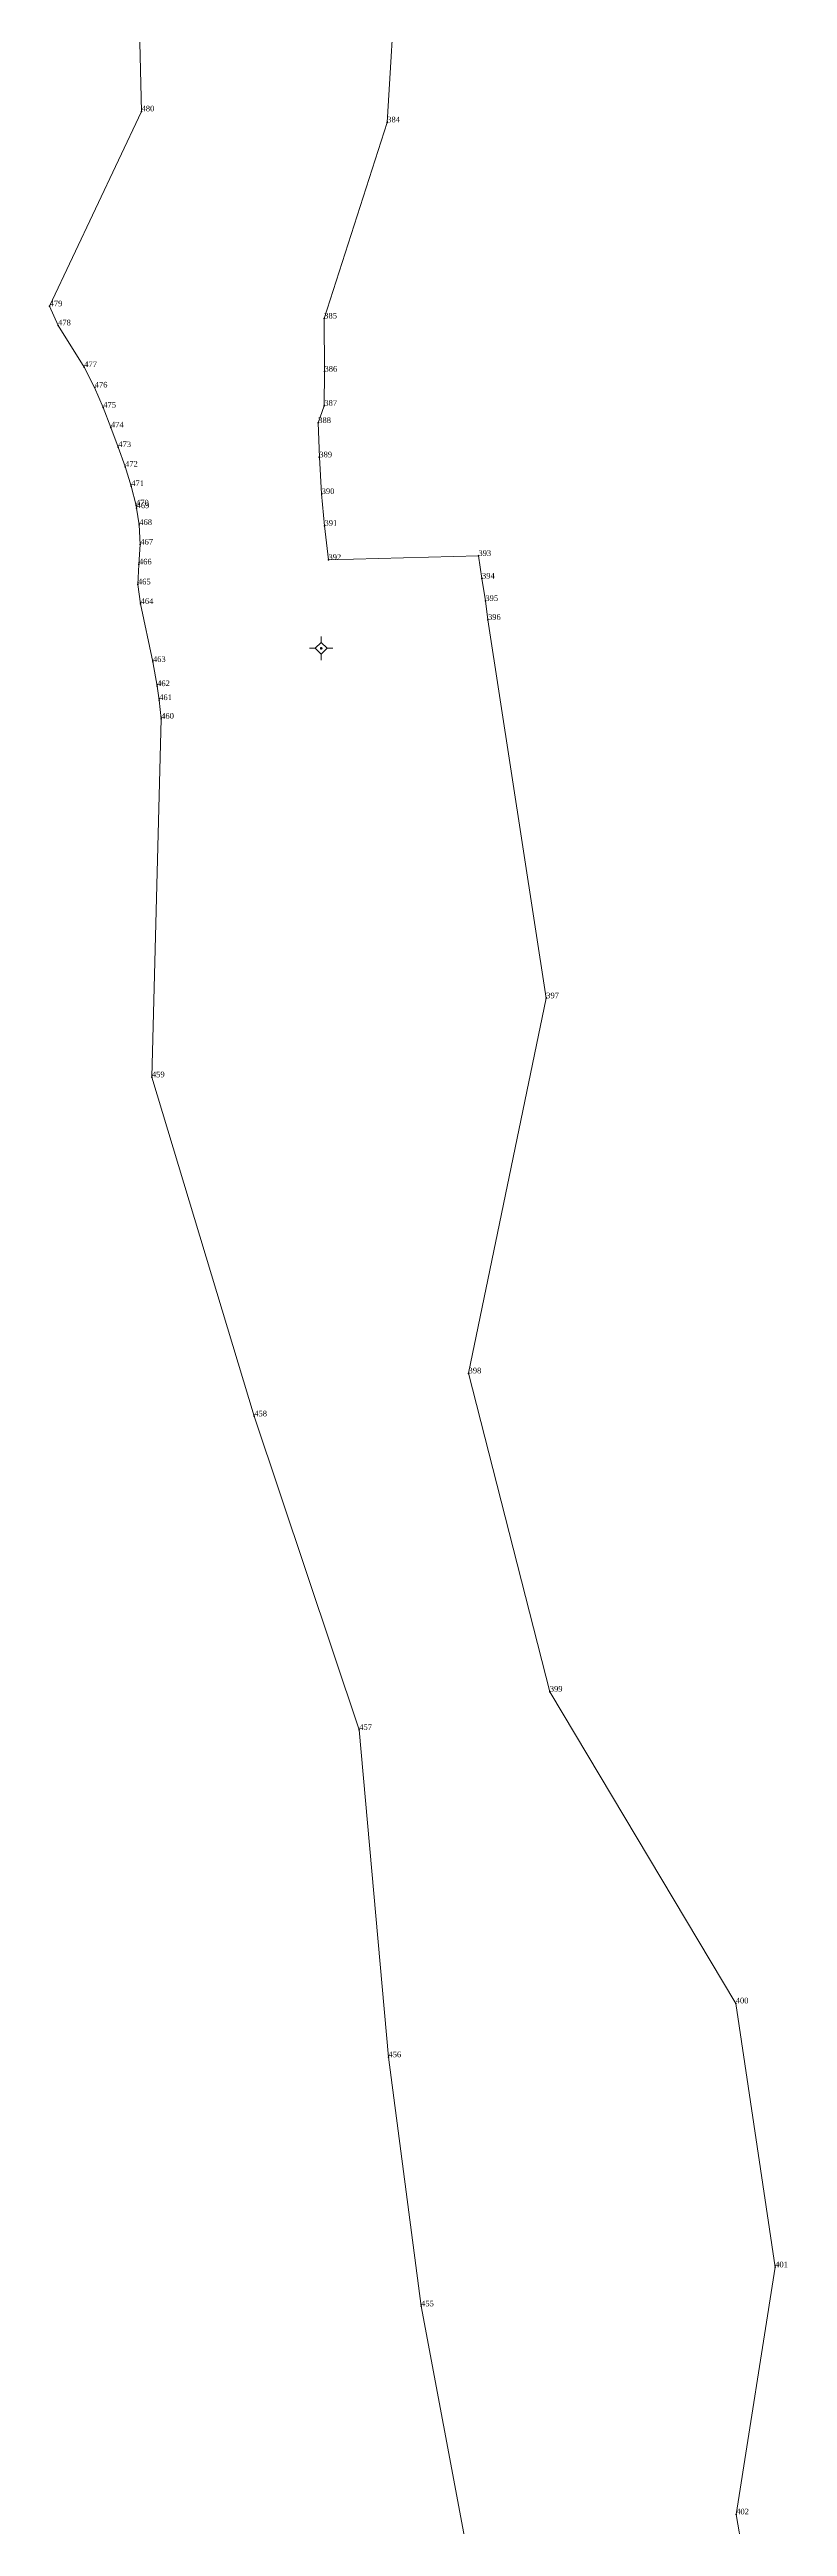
# Model space of a CAD drawing. Header units: metres. Extents: x 543554 to 549226, y 1840763 to 1844579.
# Drawn here: x 545420.8 to 545499.4, y 1843840.2 to 1844104.2 of the extents above; entities that cross this region are included whole.
import ezdxf

# ---------------------------------------------------------------- set-up
doc = ezdxf.new("R2010")
doc.units = ezdxf.units.M
doc.header["$MEASUREMENT"] = 0
for name, color, linetype, lineweight in [('Level 11', 7, 'Continuous', 0), ('Level 12', 7, 'Continuous', 0), ('Level 30', 7, 'Continuous', 0), ('Level 7', 7, 'Continuous', 0)]:
    doc.layers.add(name, color=color, linetype=linetype, lineweight=lineweight)
doc.styles.add('Style-Vntime', font='Vntime.shx')

# ---------------------------------------------------------------- blocks, each defined once
blk = doc.blocks.new('CENTRD')
at = {"layer": 'Level 11', "linetype": 'Continuous', "lineweight": 0}
h = blk.add_hatch(color=1, dxfattribs=at)
edge = h.paths.add_edge_path()
edge.add_arc((0, 0), 1.5, 0, 360)
at = {"layer": 'Level 11', "color": 1, "linetype": 'Continuous', "lineweight": 0}
for p, q in [((0, 6.2), (-6.3, 0)), ((0, 12.5), (0, 6.2)), ((6.2, 0), (0, 6.2)), ((-6.3, 0), (-12.5, 0)), ((-6.3, 0), (0, -6.3)), ((0, -6.3), (6.2, 0)), ((0, -6.3), (0, -12.5)), ((12.5, 0), (6.2, 0))]:
    blk.add_line(p, q, dxfattribs=at)
blk = doc.blocks.new('DDCT')
at = {"layer": 'Level 7', "color": 3, "linetype": 'Continuous', "lineweight": 30}
blk.add_point((0, 0), dxfattribs=at)
blk = doc.blocks.new('SHMIA_383')
at = {"layer": 'Level 12', "color": 2, "linetype": 'Continuous', "lineweight": 0, "style": 'Style-Vntime'}
blk.add_text('384', height=0.6, dxfattribs=at).set_placement((0, 0))
blk = doc.blocks.new('SHMIA_384')
at = {"layer": 'Level 12', "color": 2, "linetype": 'Continuous', "lineweight": 0, "style": 'Style-Vntime'}
blk.add_text('385', height=0.6, dxfattribs=at).set_placement((0, 0))
blk = doc.blocks.new('SHMIA_385')
at = {"layer": 'Level 12', "color": 2, "linetype": 'Continuous', "lineweight": 0, "style": 'Style-Vntime'}
blk.add_text('386', height=0.6, dxfattribs=at).set_placement((0, 0))
blk = doc.blocks.new('SHMIA_386')
at = {"layer": 'Level 12', "color": 2, "linetype": 'Continuous', "lineweight": 0, "style": 'Style-Vntime'}
blk.add_text('387', height=0.6, dxfattribs=at).set_placement((0, 0))
blk = doc.blocks.new('SHMIA_387')
at = {"layer": 'Level 12', "color": 2, "linetype": 'Continuous', "lineweight": 0, "style": 'Style-Vntime'}
blk.add_text('388', height=0.6, dxfattribs=at).set_placement((0, 0))
blk = doc.blocks.new('SHMIA_388')
at = {"layer": 'Level 12', "color": 2, "linetype": 'Continuous', "lineweight": 0, "style": 'Style-Vntime'}
blk.add_text('389', height=0.6, dxfattribs=at).set_placement((0, 0))
blk = doc.blocks.new('SHMIA_389')
at = {"layer": 'Level 12', "color": 2, "linetype": 'Continuous', "lineweight": 0, "style": 'Style-Vntime'}
blk.add_text('390', height=0.6, dxfattribs=at).set_placement((0, 0))
blk = doc.blocks.new('SHMIA_390')
at = {"layer": 'Level 12', "color": 2, "linetype": 'Continuous', "lineweight": 0, "style": 'Style-Vntime'}
blk.add_text('391', height=0.6, dxfattribs=at).set_placement((0, 0))
blk = doc.blocks.new('SHMIA_391')
at = {"layer": 'Level 12', "color": 2, "linetype": 'Continuous', "lineweight": 0, "style": 'Style-Vntime'}
blk.add_text('392', height=0.6, dxfattribs=at).set_placement((0, 0))
blk = doc.blocks.new('SHMIA_392')
at = {"layer": 'Level 12', "color": 2, "linetype": 'Continuous', "lineweight": 0, "style": 'Style-Vntime'}
blk.add_text('393', height=0.6, dxfattribs=at).set_placement((0, 0))
blk = doc.blocks.new('SHMIA_393')
at = {"layer": 'Level 12', "color": 2, "linetype": 'Continuous', "lineweight": 0, "style": 'Style-Vntime'}
blk.add_text('394', height=0.6, dxfattribs=at).set_placement((0, 0))
blk = doc.blocks.new('SHMIA_394')
at = {"layer": 'Level 12', "color": 2, "linetype": 'Continuous', "lineweight": 0, "style": 'Style-Vntime'}
blk.add_text('395', height=0.6, dxfattribs=at).set_placement((0, 0))
blk = doc.blocks.new('SHMIA_395')
at = {"layer": 'Level 12', "color": 2, "linetype": 'Continuous', "lineweight": 0, "style": 'Style-Vntime'}
blk.add_text('396', height=0.6, dxfattribs=at).set_placement((0, 0))
blk = doc.blocks.new('SHMIA_396')
at = {"layer": 'Level 12', "color": 2, "linetype": 'Continuous', "lineweight": 0, "style": 'Style-Vntime'}
blk.add_text('397', height=0.6, dxfattribs=at).set_placement((0, 0))
blk = doc.blocks.new('SHMIA_397')
at = {"layer": 'Level 12', "color": 2, "linetype": 'Continuous', "lineweight": 0, "style": 'Style-Vntime'}
blk.add_text('398', height=0.6, dxfattribs=at).set_placement((0, 0))
blk = doc.blocks.new('SHMIA_398')
at = {"layer": 'Level 12', "color": 2, "linetype": 'Continuous', "lineweight": 0, "style": 'Style-Vntime'}
blk.add_text('399', height=0.6, dxfattribs=at).set_placement((0, 0))
blk = doc.blocks.new('SHMIA_399')
at = {"layer": 'Level 12', "color": 2, "linetype": 'Continuous', "lineweight": 0, "style": 'Style-Vntime'}
blk.add_text('400', height=0.6, dxfattribs=at).set_placement((0, 0))
blk = doc.blocks.new('SHMIA_400')
at = {"layer": 'Level 12', "color": 2, "linetype": 'Continuous', "lineweight": 0, "style": 'Style-Vntime'}
blk.add_text('401', height=0.6, dxfattribs=at).set_placement((0, 0))
blk = doc.blocks.new('SHMIA_401')
at = {"layer": 'Level 12', "color": 2, "linetype": 'Continuous', "lineweight": 0, "style": 'Style-Vntime'}
blk.add_text('402', height=0.6, dxfattribs=at).set_placement((0, 0))
blk = doc.blocks.new('SHMIA_454')
at = {"layer": 'Level 12', "color": 2, "linetype": 'Continuous', "lineweight": 0, "style": 'Style-Vntime'}
blk.add_text('455', height=0.6, dxfattribs=at).set_placement((0, 0))
blk = doc.blocks.new('SHMIA_455')
at = {"layer": 'Level 12', "color": 2, "linetype": 'Continuous', "lineweight": 0, "style": 'Style-Vntime'}
blk.add_text('456', height=0.6, dxfattribs=at).set_placement((0, 0))
blk = doc.blocks.new('SHMIA_456')
at = {"layer": 'Level 12', "color": 2, "linetype": 'Continuous', "lineweight": 0, "style": 'Style-Vntime'}
blk.add_text('457', height=0.6, dxfattribs=at).set_placement((0, 0))
blk = doc.blocks.new('SHMIA_457')
at = {"layer": 'Level 12', "color": 2, "linetype": 'Continuous', "lineweight": 0, "style": 'Style-Vntime'}
blk.add_text('458', height=0.6, dxfattribs=at).set_placement((0, 0))
blk = doc.blocks.new('SHMIA_458')
at = {"layer": 'Level 12', "color": 2, "linetype": 'Continuous', "lineweight": 0, "style": 'Style-Vntime'}
blk.add_text('459', height=0.6, dxfattribs=at).set_placement((0, 0))
blk = doc.blocks.new('SHMIA_459')
at = {"layer": 'Level 12', "color": 2, "linetype": 'Continuous', "lineweight": 0, "style": 'Style-Vntime'}
blk.add_text('460', height=0.6, dxfattribs=at).set_placement((0, 0))
blk = doc.blocks.new('SHMIA_460')
at = {"layer": 'Level 12', "color": 2, "linetype": 'Continuous', "lineweight": 0, "style": 'Style-Vntime'}
blk.add_text('461', height=0.6, dxfattribs=at).set_placement((0, 0))
blk = doc.blocks.new('SHMIA_461')
at = {"layer": 'Level 12', "color": 2, "linetype": 'Continuous', "lineweight": 0, "style": 'Style-Vntime'}
blk.add_text('462', height=0.6, dxfattribs=at).set_placement((0, 0))
blk = doc.blocks.new('SHMIA_462')
at = {"layer": 'Level 12', "color": 2, "linetype": 'Continuous', "lineweight": 0, "style": 'Style-Vntime'}
blk.add_text('463', height=0.6, dxfattribs=at).set_placement((0, 0))
blk = doc.blocks.new('SHMIA_463')
at = {"layer": 'Level 12', "color": 2, "linetype": 'Continuous', "lineweight": 0, "style": 'Style-Vntime'}
blk.add_text('464', height=0.6, dxfattribs=at).set_placement((0, 0))
blk = doc.blocks.new('SHMIA_464')
at = {"layer": 'Level 12', "color": 2, "linetype": 'Continuous', "lineweight": 0, "style": 'Style-Vntime'}
blk.add_text('465', height=0.6, dxfattribs=at).set_placement((0, 0))
blk = doc.blocks.new('SHMIA_465')
at = {"layer": 'Level 12', "color": 2, "linetype": 'Continuous', "lineweight": 0, "style": 'Style-Vntime'}
blk.add_text('466', height=0.6, dxfattribs=at).set_placement((0, 0))
blk = doc.blocks.new('SHMIA_466')
at = {"layer": 'Level 12', "color": 2, "linetype": 'Continuous', "lineweight": 0, "style": 'Style-Vntime'}
blk.add_text('467', height=0.6, dxfattribs=at).set_placement((0, 0))
blk = doc.blocks.new('SHMIA_467')
at = {"layer": 'Level 12', "color": 2, "linetype": 'Continuous', "lineweight": 0, "style": 'Style-Vntime'}
blk.add_text('468', height=0.6, dxfattribs=at).set_placement((0, 0))
blk = doc.blocks.new('SHMIA_468')
at = {"layer": 'Level 12', "color": 2, "linetype": 'Continuous', "lineweight": 0, "style": 'Style-Vntime'}
blk.add_text('469', height=0.6, dxfattribs=at).set_placement((0, 0))
blk = doc.blocks.new('SHMIA_469')
at = {"layer": 'Level 12', "color": 2, "linetype": 'Continuous', "lineweight": 0, "style": 'Style-Vntime'}
blk.add_text('470', height=0.6, dxfattribs=at).set_placement((0, 0))
blk = doc.blocks.new('SHMIA_470')
at = {"layer": 'Level 12', "color": 2, "linetype": 'Continuous', "lineweight": 0, "style": 'Style-Vntime'}
blk.add_text('471', height=0.6, dxfattribs=at).set_placement((0, 0))
blk = doc.blocks.new('SHMIA_471')
at = {"layer": 'Level 12', "color": 2, "linetype": 'Continuous', "lineweight": 0, "style": 'Style-Vntime'}
blk.add_text('472', height=0.6, dxfattribs=at).set_placement((0, 0))
blk = doc.blocks.new('SHMIA_472')
at = {"layer": 'Level 12', "color": 2, "linetype": 'Continuous', "lineweight": 0, "style": 'Style-Vntime'}
blk.add_text('473', height=0.6, dxfattribs=at).set_placement((0, 0))
blk = doc.blocks.new('SHMIA_473')
at = {"layer": 'Level 12', "color": 2, "linetype": 'Continuous', "lineweight": 0, "style": 'Style-Vntime'}
blk.add_text('474', height=0.6, dxfattribs=at).set_placement((0, 0))
blk = doc.blocks.new('SHMIA_474')
at = {"layer": 'Level 12', "color": 2, "linetype": 'Continuous', "lineweight": 0, "style": 'Style-Vntime'}
blk.add_text('475', height=0.6, dxfattribs=at).set_placement((0, 0))
blk = doc.blocks.new('SHMIA_475')
at = {"layer": 'Level 12', "color": 2, "linetype": 'Continuous', "lineweight": 0, "style": 'Style-Vntime'}
blk.add_text('476', height=0.6, dxfattribs=at).set_placement((0, 0))
blk = doc.blocks.new('SHMIA_476')
at = {"layer": 'Level 12', "color": 2, "linetype": 'Continuous', "lineweight": 0, "style": 'Style-Vntime'}
blk.add_text('477', height=0.6, dxfattribs=at).set_placement((0, 0))
blk = doc.blocks.new('SHMIA_477')
at = {"layer": 'Level 12', "color": 2, "linetype": 'Continuous', "lineweight": 0, "style": 'Style-Vntime'}
blk.add_text('478', height=0.6, dxfattribs=at).set_placement((0, 0))
blk = doc.blocks.new('SHMIA_478')
at = {"layer": 'Level 12', "color": 2, "linetype": 'Continuous', "lineweight": 0, "style": 'Style-Vntime'}
blk.add_text('479', height=0.6, dxfattribs=at).set_placement((0, 0))
blk = doc.blocks.new('SHMIA_479')
at = {"layer": 'Level 12', "color": 2, "linetype": 'Continuous', "lineweight": 0, "style": 'Style-Vntime'}
blk.add_text('480', height=0.6, dxfattribs=at).set_placement((0, 0))

msp = doc.modelspace()

# ---------------------------------------------------------------- linework, layer by layer
at = {"layer": 'Level 30', "color": 2, "linetype": 'Continuous', "lineweight": 0, "flags": 128}
for points in [[(545429.3025, 1844152.1993), (545430.617, 1844097.612), (545420.8268, 1844076.842), (545421.7254, 1844074.7996), (545424.5128, 1844070.3502), (545425.6259, 1844068.182), (545426.5437, 1844066.0421), (545427.3641, 1844063.9243), (545428.1357, 1844061.8253), (545428.8647, 1844059.743), (545429.5154, 1844057.6727), (545430.0333, 1844055.6064), (545430.0926, 1844055.3194), (545430.3828, 1844053.5349), (545430.4891, 1844051.4431), (545430.3373, 1844049.3187), (545430.2319, 1844047.1897), (545430.5208, 1844045.1067), (545431.8304, 1844038.9346), (545432.283, 1844036.3496), (545432.4973, 1844034.8627), (545432.7134, 1844032.8662), (545431.7241, 1843994.6573), (545442.6167, 1843958.5238), (545453.7963, 1843925.0956), (545456.9053, 1843890.2112), (545460.385, 1843863.662), (545465.1594, 1843838.306)], [(545458.6972, 1844128.1414), (545456.7802, 1844096.4366), (545450.0702, 1844075.5282), (545450.1018, 1844069.8743), (545450.0827, 1844066.2321), (545449.4267, 1844064.3965), (545449.5538, 1844060.7383), (545449.7976, 1844056.8315), (545450.1004, 1844053.4386), (545450.5194, 1844049.8022), (545466.4945, 1844050.2276), (545466.866, 1844047.8112), (545467.2325, 1844045.428), (545467.5091, 1844043.4195), (545473.7056, 1844003.083), (545465.4376, 1843963.1039), (545474.0932, 1843929.1692), (545493.8891, 1843895.9492), (545498.089, 1843867.8177), (545493.9376, 1843841.4778), (545497.3082, 1843821.9294)]]:
    msp.add_lwpolyline(points, dxfattribs=at)

# ---------------------------------------------------------------- block references
at = {"layer": 'Level 11', "color": 1, "linetype": 'Continuous', "lineweight": 0, "xscale": 0.1, "yscale": 0.1, "zscale": 0.1}
msp.add_blockref('CENTRD', (545449.75, 1844040.38), dxfattribs=at)
at = {"layer": 'Level 12', "color": 2, "linetype": 'Continuous', "lineweight": 0}
for name, p in [('SHMIA_479', (545430.62, 1844097.61)), ('SHMIA_383', (545456.78, 1844096.44)), ('SHMIA_478', (545420.83, 1844076.84)), ('SHMIA_477', (545421.73, 1844074.8)), ('SHMIA_384', (545450.07, 1844075.53)), ('SHMIA_476', (545424.51, 1844070.35)), ('SHMIA_475', (545425.63, 1844068.18)), ('SHMIA_385', (545450.1, 1844069.87)), ('SHMIA_474', (545426.54, 1844066.04)), ('SHMIA_386', (545450.08, 1844066.23)), ('SHMIA_473', (545427.36, 1844063.92)), ('SHMIA_387', (545449.43, 1844064.4)), ('SHMIA_472', (545428.14, 1844061.83)), ('SHMIA_388', (545449.55, 1844060.74)), ('SHMIA_471', (545428.86, 1844059.74)), ('SHMIA_470', (545429.52, 1844057.67)), ('SHMIA_469', (545430.03, 1844055.61)), ('SHMIA_468', (545430.09, 1844055.32)), ('SHMIA_389', (545449.8, 1844056.83)), ('SHMIA_467', (545430.38, 1844053.53)), ('SHMIA_390', (545450.1, 1844053.44)), ('SHMIA_466', (545430.49, 1844051.44)), ('SHMIA_391', (545450.52, 1844049.8)), ('SHMIA_392', (545466.49, 1844050.23)), ('SHMIA_464', (545430.23, 1844047.19)), ('SHMIA_465', (545430.34, 1844049.32)), ('SHMIA_393', (545466.87, 1844047.81)), ('SHMIA_463', (545430.52, 1844045.11)), ('SHMIA_394', (545467.23, 1844045.43)), ('SHMIA_395', (545467.51, 1844043.42)), ('SHMIA_462', (545431.83, 1844038.93)), ('SHMIA_461', (545432.28, 1844036.35)), ('SHMIA_460', (545432.5, 1844034.86)), ('SHMIA_459', (545432.71, 1844032.87)), ('SHMIA_396', (545473.71, 1844003.08)), ('SHMIA_458', (545431.72, 1843994.66)), ('SHMIA_397', (545465.44, 1843963.1)), ('SHMIA_457', (545442.62, 1843958.52)), ('SHMIA_398', (545474.09, 1843929.17)), ('SHMIA_456', (545453.8, 1843925.1)), ('SHMIA_399', (545493.89, 1843895.95)), ('SHMIA_455', (545456.91, 1843890.21)), ('SHMIA_400', (545498.09, 1843867.82)), ('SHMIA_454', (545460.39, 1843863.66)), ('SHMIA_401', (545493.94, 1843841.48))]:
    msp.add_blockref(name, p, dxfattribs=at)
at = {"layer": 'Level 7', "color": 3, "linetype": 'Continuous', "lineweight": 30}
for p in [(545430.62, 1844097.61), (545456.78, 1844096.44), (545420.83, 1844076.84), (545421.73, 1844074.8), (545450.07, 1844075.53), (545424.51, 1844070.35), (545450.1, 1844069.87), (545425.63, 1844068.18), (545426.54, 1844066.04), (545450.08, 1844066.23), (545427.36, 1844063.92), (545449.43, 1844064.4), (545428.14, 1844061.83), (545449.55, 1844060.74), (545428.86, 1844059.74), (545429.52, 1844057.67), (545430.03, 1844055.61), (545449.8, 1844056.83), (545430.09, 1844055.32), (545430.38, 1844053.53), (545450.1, 1844053.44), (545430.49, 1844051.44), (545466.49, 1844050.23), (545430.34, 1844049.32), (545450.52, 1844049.8), (545466.87, 1844047.81), (545430.23, 1844047.19), (545430.52, 1844045.11), (545467.23, 1844045.43), (545467.51, 1844043.42), (545431.83, 1844038.93), (545432.28, 1844036.35), (545432.5, 1844034.86), (545432.71, 1844032.87), (545473.71, 1844003.08), (545431.72, 1843994.66), (545465.44, 1843963.1), (545442.62, 1843958.52), (545474.09, 1843929.17), (545453.8, 1843925.1), (545493.89, 1843895.95), (545456.91, 1843890.21), (545498.09, 1843867.82), (545460.39, 1843863.66), (545493.94, 1843841.48)]:
    msp.add_blockref('DDCT', p, dxfattribs=at)

doc.saveas('drawing.dxf')
